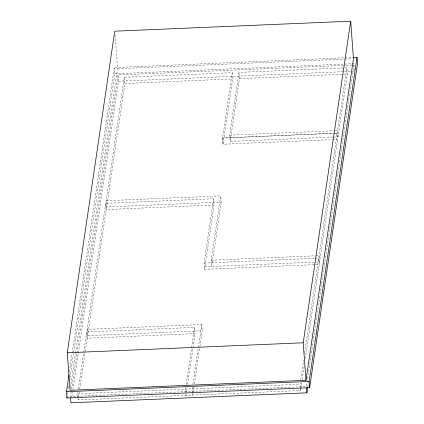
<?xml version="1.0" encoding="UTF-8"?>
<svg xmlns="http://www.w3.org/2000/svg" width="424" height="424" viewBox="0 0 424 424"><rect width="100%" height="100%" fill="white"/><g stroke="black" fill="none" stroke-linecap="round" stroke-linejoin="round"><path stroke-width="0.32" stroke-dasharray="2.12 1.59" d="M69.403 372.076L72.112 353.743M72.207 353.086L114.369 67.559L352.408 57.484M67.448 394.702L67.739 392.735M67.835 392.083L68.9 384.881M69.965 377.673L114.835 73.813L114.369 67.559M70.448 387.674L75.477 353.616M75.573 352.959L117.549 68.704L115.01 34.477M71.2 391.962L70.527 396.546L306.451 386.561L353.939 64.967L344.023 65.386M71.587 389.343L118.015 74.953L343.366 65.418M71.857 396.906L72.536 392.322M72.923 389.698L118.476 81.207L118.015 74.953M77.878 396.816L77.836 392.391M78.318 389.142L124.375 77.242L232.225 72.679L232.691 78.928L223.045 144.234L337.637 139.385L337.175 133.131L335.199 133.215M300.743 389.221L300.552 390.525L78.111 399.943L78.493 397.341M78.588 396.694L79.262 392.142M79.744 388.893L85.213 351.846M85.309 351.194L124.842 83.496L124.375 77.242M185.786 387.176L185.495 389.126L185.961 395.375L186.343 392.778M186.168 384.573L194.616 327.381L86.766 331.944L87.227 338.198L195.077 333.63L194.616 327.381M315.414 258.349L318.705 258.211L319.166 264.465L204.575 269.314L204.114 263.06L213.611 198.739L105.762 203.308L106.223 209.557L214.072 204.993L213.611 198.739M334.541 133.242L222.584 137.98L223.045 144.234L222.579 138.023L232.225 72.679M186.443 392.126L187.111 387.578M187.594 384.329L195.077 333.63M204.575 269.314L214.072 204.993M192.427 387.541L192.703 395.094L193.948 386.646M192.909 384.292L201.734 324.519L87.143 329.369L87.609 335.623L202.2 330.773L201.734 324.519M221.196 202.137L211.698 266.452L211.232 260.204L220.729 195.883L106.138 200.732L106.604 206.986L221.196 202.137L220.729 195.883M332.718 137.079L230.163 141.42L229.697 135.166L238.966 72.393L346.816 67.829L347.283 74.078L338.013 136.857L333.381 137.053M194.335 384.049L199.799 347.018M199.895 346.366L202.2 330.773M230.163 141.42L239.433 78.647L238.966 72.393M300.319 387.398L300.282 382.967M300.764 379.703L303.658 360.109M304.718 352.922L337.175 133.131L333.879 133.274M338.013 136.857L337.546 130.603L346.816 67.829M300.844 388.57L301.708 382.686M302.19 379.422L304.22 365.705M305.28 358.519L337.637 139.385M307.782 386.921L308.46 382.337M117.549 68.704L344.224 59.106M344.882 59.079L352.153 58.772M114.835 73.813L354.856 63.653M118.476 81.207L353.743 71.248M124.842 83.496L232.691 78.928M239.433 78.647L347.283 74.078M229.697 135.166L334.902 130.714M335.564 130.687L337.546 130.603M222.579 138.023L333.222 133.3M211.232 260.204L315.117 255.804M315.774 255.778L319.087 255.635L319.548 261.889L204.956 266.738M204.114 263.06L314.751 258.375M77.645 393.689L300.091 384.276M353.939 64.967L354.31 69.971M300.367 388.024L300.552 390.525M77.926 397.442L78.111 399.943"/><path stroke-width="0.64" d="M67.278 352.779L114.766 31.185L350.69 21.2L353.473 58.719L305.985 380.307L70.061 390.292L67.278 352.779L303.202 342.793L350.69 21.2M353.07 57.457L357.034 57.288L357.501 63.542L309.631 387.706L66.966 397.977L66.499 391.723L69.017 374.699M66.966 397.977L67.156 396.668M70.617 397.797L70.988 402.8L306.912 392.815L307.686 387.573M309.631 387.706L309.165 381.452L357.034 57.288M66.499 391.723L309.165 381.452M303.202 342.793L305.985 380.307M306.541 387.812L306.912 392.815"/></g></svg>
